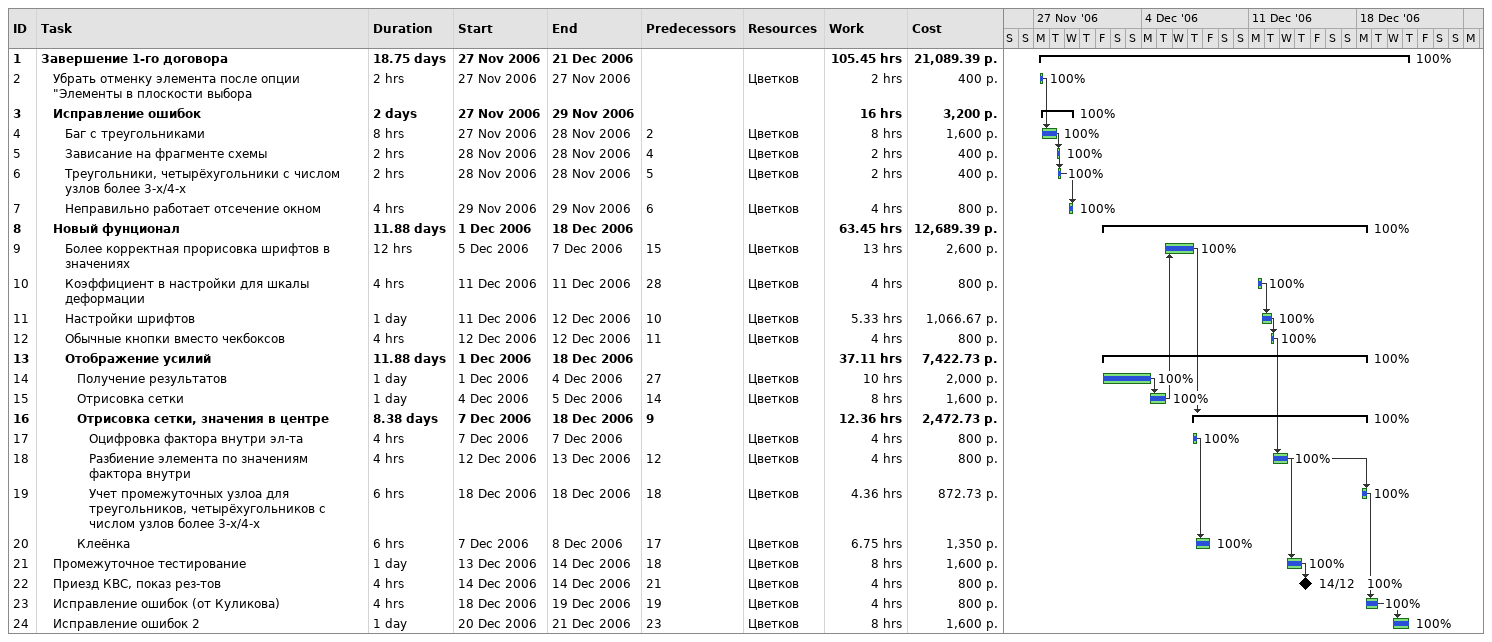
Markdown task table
| ID | Level | Task | Duration | Start | Finish | Predecessors | Resources | % complete | Work (h) | Cost (р.) |
|---|---|---|---|---|---|---|---|---|---|---|
| 1 | 1 | **Завершение 1-го договора** | 18.75d | 2006-11-27 | 2006-12-21 |  |  | 100 | 105.45 | 21089.39 |
| 2 | 2 | Убрать отменку элемента после опции "Элементы в плоскости выбора | 2h | 2006-11-27 | 2006-11-27 |  | Цветков | 100 | 2 | 400 |
| 3 | 2 | **Исправление ошибок** | 2d | 2006-11-27 | 2006-11-29 |  |  | 100 | 16 | 3200 |
| 4 | 3 | Баг с треугольниками | 8h | 2006-11-27 | 2006-11-28 | 2 | Цветков | 100 | 8 | 1600 |
| 5 | 3 | Зависание на фрагменте схемы | 2h | 2006-11-28 | 2006-11-28 | 4 | Цветков | 100 | 2 | 400 |
| 6 | 3 | Треугольники, четырёхугольники с числом узлов более 3-х/4-х | 2h | 2006-11-28 | 2006-11-28 | 5 | Цветков | 100 | 2 | 400 |
| 7 | 3 | Неправильно работает отсечение окном | 4h | 2006-11-29 | 2006-11-29 | 6 | Цветков | 100 | 4 | 800 |
| 8 | 2 | **Новый фунционал** | 11.88d | 2006-12-01 | 2006-12-18 |  |  | 100 | 63.45 | 12689.39 |
| 9 | 3 | Более корректная прорисовка шрифтов в значениях | 12h | 2006-12-05 | 2006-12-07 | 15 | Цветков | 100 | 13 | 2600 |
| 10 | 3 | Коэффициент в настройки для шкалы деформации | 4h | 2006-12-11 | 2006-12-11 | 28 | Цветков | 100 | 4 | 800 |
| 11 | 3 | Настройки шрифтов | 1d | 2006-12-11 | 2006-12-12 | 10 | Цветков | 100 | 5.33 | 1066.67 |
| 12 | 3 | Обычные кнопки вместо чекбоксов | 4h | 2006-12-12 | 2006-12-12 | 11 | Цветков | 100 | 4 | 800 |
| 13 | 3 | **Отображение усилий** | 11.88d | 2006-12-01 | 2006-12-18 |  |  | 100 | 37.11 | 7422.73 |
| 14 | 4 | Получение результатов | 1d | 2006-12-01 | 2006-12-04 | 27 | Цветков | 100 | 10 | 2000 |
| 15 | 4 | Отрисовка сетки | 1d | 2006-12-04 | 2006-12-05 | 14 | Цветков | 100 | 8 | 1600 |
| 16 | 4 | **Отрисовка сетки, значения в центре** | 8.38d | 2006-12-07 | 2006-12-18 | 9 |  | 100 | 12.36 | 2472.73 |
| 17 | 5 | Оцифровка фактора внутри эл-та | 4h | 2006-12-07 | 2006-12-07 |  | Цветков | 100 | 4 | 800 |
| 18 | 5 | Разбиение элемента по значениям фактора внутри | 4h | 2006-12-12 | 2006-12-13 | 12 | Цветков | 100 | 4 | 800 |
| 19 | 5 | Учет промежуточных узлоа для треугольников, четырёхугольников с числом узлов более 3-х/4-х | 6h | 2006-12-18 | 2006-12-18 | 18 | Цветков | 100 | 4.36 | 872.73 |
| 20 | 4 | Клеёнка | 6h | 2006-12-07 | 2006-12-08 | 17 | Цветков | 100 | 6.75 | 1350 |
| 21 | 2 | Промежуточное тестирование | 1d | 2006-12-13 | 2006-12-14 | 18 | Цветков | 100 | 8 | 1600 |
| 22 | 2 | Приезд КВС, показ рез-тов | 4h | 2006-12-14 | 2006-12-14 | 21 | Цветков | 100 | 4 | 800 |
| 23 | 2 | Исправление ошибок (от Куликова) | 4h | 2006-12-18 | 2006-12-19 | 19 | Цветков | 100 | 4 | 800 |
| 24 | 2 | Исправление ошибок 2 | 1d | 2006-12-20 | 2006-12-21 | 23 | Цветков | 100 | 8 | 1600 |
